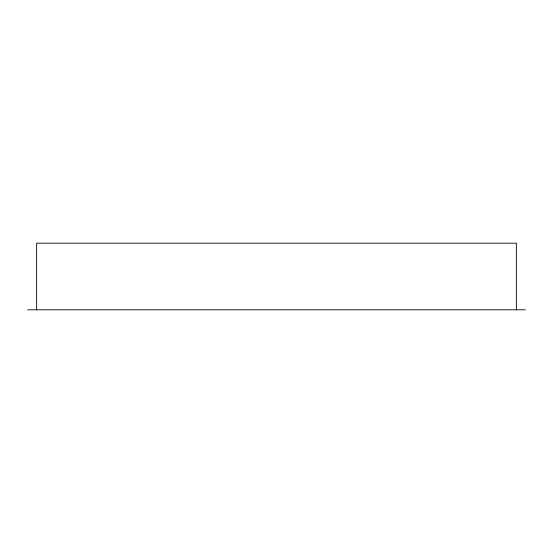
<?xml version="1.0" encoding="UTF-8"?>
<svg xmlns="http://www.w3.org/2000/svg" width="553" height="553" viewBox="0 0 553 553"><rect width="100%" height="100%" fill="white"/><g stroke="black" fill="none" stroke-linecap="round" stroke-linejoin="round"><path stroke-width="0.83" d="M27.65 309.811L525.35 309.811M516.357 309.811L516.357 243.189L36.643 243.189L36.643 309.811"/></g></svg>
